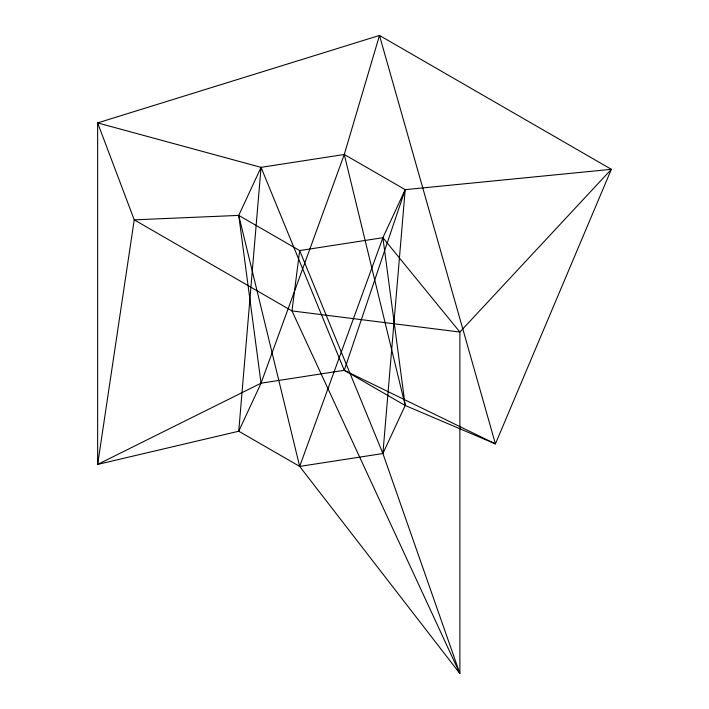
<?xml version="1.0" encoding="UTF-8"?>
<svg xmlns="http://www.w3.org/2000/svg" width="709" height="709" viewBox="0 0 709 709"><rect width="100%" height="100%" fill="white"/><g stroke="black" fill="none" stroke-linecap="round" stroke-linejoin="round"><path stroke-width="1.06" d="M261.045 167.351L238.747 431.232L299.677 466.407L459.875 673.55L459.875 332.042L382.895 237.701L299.677 250.578L238.747 215.403L134.231 219.843L97.647 122.905L379.483 35.45L611.353 169.318L495.423 443.896L405.202 405.486L344.273 370.311L261.045 167.351L97.647 122.905L97.647 464.422L238.747 431.232L261.045 383.188L344.273 154.473L379.483 35.45L495.423 443.896L344.273 370.311L261.045 383.188L97.647 464.422L134.231 219.843L291.975 310.914L459.875 332.042L611.353 169.318L405.202 189.649L344.273 154.473L261.045 167.351L238.747 215.403L261.045 383.188M382.895 453.538L299.677 250.578L291.975 310.914L459.875 673.55L382.895 453.538L405.202 189.649L382.895 237.701L299.677 466.407L382.895 453.538L405.202 405.486L382.895 237.701M344.273 370.311L405.202 189.649M344.273 154.473L405.202 405.486M238.747 215.403L299.677 466.407"/></g></svg>
